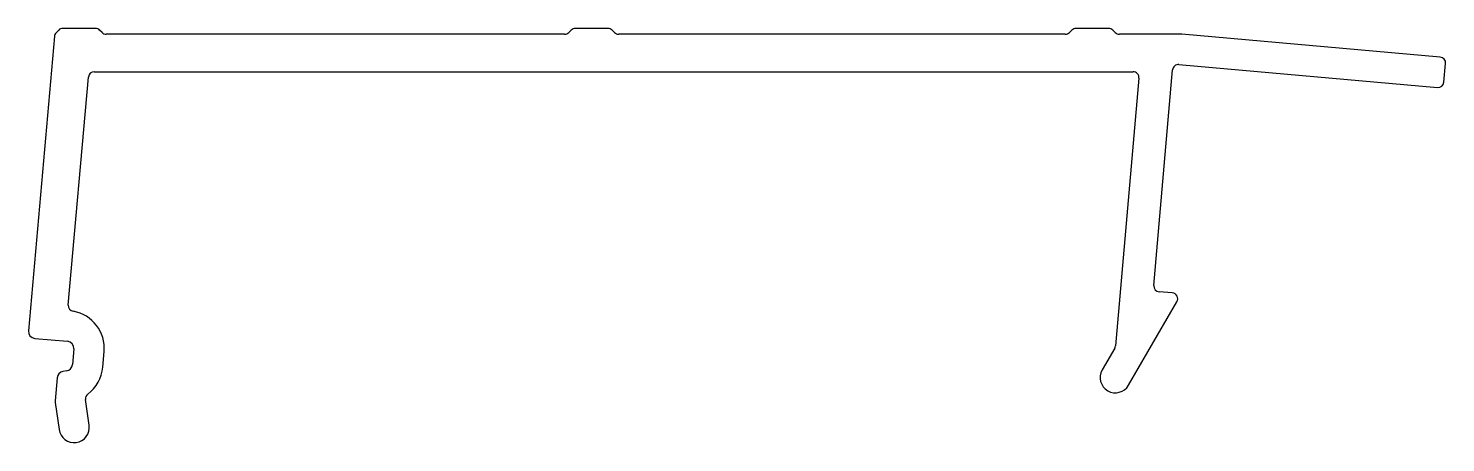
# Model space of a CAD drawing. Header units: inches. Extents: x -24.3 to 36.1, y -1.6 to 16.
import ezdxf

# ---------------------------------------------------------------- set-up
doc = ezdxf.new("R2010")
doc.units = ezdxf.units.IN
doc.header["$MEASUREMENT"] = 0
doc.layers.add('FRAME', color=4, linetype='Continuous')

msp = doc.modelspace()

# ---------------------------------------------------------------- linework, layer by layer
at = {"layer": 'FRAME', "color": 7}
for p, q in [((-23.03, 15.96), (-23.142, 15.847)), ((-21.46, 16.033), (-22.853, 16.033)), ((-21.18, 15.856), (-21.284, 15.96)), ((-1.457, 15.782), (-21.003, 15.783)), ((-1.177, 15.959), (-1.28, 15.855)), ((0.393, 16.032), (-1, 16.032)), ((0.673, 15.855), (0.57, 15.959)), ((19.894, 15.781), (0.85, 15.782)), ((20.174, 15.958), (20.071, 15.854)), ((21.744, 16.031), (20.351, 16.031)), ((22.024, 15.854), (21.921, 15.958)), ((24.847, 15.781), (22.201, 15.781)), ((35.888, 14.808), (24.869, 15.78)), ((-23.215, 15.693), (-24.322, 3.134)), ((36.044, 13.74), (36.115, 14.537)), ((-22.619, 4.232), (-21.762, 13.955)), ((-21.513, 14.183), (22.788, 14.181)), ((23.037, 13.909), (22.038, 2.493)), ((23.669, 5.069), (24.473, 14.259)), ((24.744, 14.486), (35.773, 13.513)), ((22.594, 0.811), (24.654, 4.374)), ((24.46, 4.748), (23.896, 4.798)), ((-24.05, 2.809), (-22.658, 2.685)), ((-22.385, 2.36), (-22.445, 1.693)), ((-21.15, 1.578), (-21.09, 2.245)), ((22.005, 2.389), (21.469, 1.462)), ((-22.692, 1.424), (-22.85, 1.396)), ((-23.097, 1.127), (-23.185, 0.14)), ((-23.183, 0.082), (-23.016, -1.081)), ((-21.729, -0.895), (-21.887, 0.199))]:
    msp.add_line(p, q, dxfattribs=at)
for centre, radius, start, end in [((-22.966, 15.671), 0.25, 134.99754, 174.96), ((-22.853, 15.783), 0.25, 89.99754, 134.99754), ((-21.46, 15.783), 0.25, 44.99754, 89.99754), ((-21.003, 16.033), 0.25, 224.99754, 269.99754), ((-1.457, 16.032), 0.25, 269.99754, 314.99754), ((-1, 15.782), 0.25, 89.99754, 134.99754), ((0.393, 15.782), 0.25, 44.99754, 89.99754), ((0.85, 16.032), 0.25, 224.99754, 269.99754), ((19.894, 16.031), 0.25, 269.99754, 314.99754), ((20.351, 15.781), 0.25, 89.99754, 134.99754), ((21.744, 15.781), 0.25, 44.99754, 89.99754), ((22.201, 16.031), 0.25, 224.99754, 269.99754), ((24.847, 15.531), 0.25, 84.96, 89.99754), ((35.866, 14.559), 0.25, 354.96, 84.96), ((-21.513, 13.933), 0.25, 89.99754, 174.96), ((22.788, 13.931), 0.25, 354.99795, 89.99754), ((24.722, 14.237), 0.25, 84.96, 174.99795), ((35.795, 13.762), 0.25, 264.96, 354.96), ((23.918, 5.047), 0.25, 174.99795, 264.96), ((-22.37, 4.21), 0.25, 174.96, 260.23175), ((24.438, 4.499), 0.25, 329.96, 84.96), ((-22.684, 2.387), 1.6, 354.92205, 80.23175), ((-24.023, 3.108), 0.3, 174.96, 264.92205), ((-22.684, 2.387), 0.3, 354.92205, 84.92205), ((21.789, 2.514), 0.25, 329.96, 354.99795), ((-22.798, 1.101), 0.3, 99.92205, 174.92205), ((-22.743, 1.719), 0.3, 279.92205, 354.92205), ((-22.743, 1.719), 1.6, 306.63887, 354.92205), ((22.032, 1.137), 0.65, 149.96, 329.96), ((-22.936, 0.118), 0.25, 174.92205, 188.20058), ((-21.639, 0.235), 0.25, 126.63887, 188.20058), ((-22.372, -0.988), 0.65, 188.20058, 8.20058)]:
    msp.add_arc(centre, radius, start, end, dxfattribs=at)

doc.saveas('drawing.dxf')
